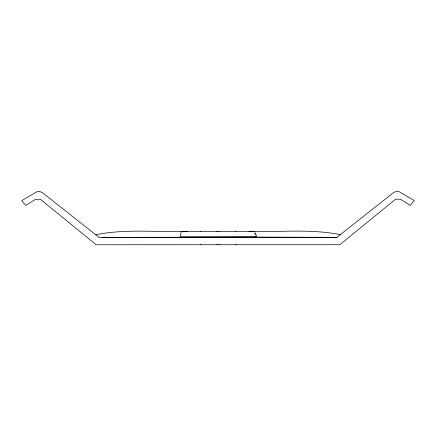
<?xml version="1.0" encoding="UTF-8"?>
<svg xmlns="http://www.w3.org/2000/svg" width="436" height="436" viewBox="0 0 436 436"><rect width="100%" height="100%" fill="white"/><g stroke="black" fill="none" stroke-linecap="round" stroke-linejoin="round"><path stroke-width="0.65" d="M256.106 236.895L256.128 234.922L255.365 232.949M180.995 232.966L180.281 234.693L180.242 236.819L256.123 236.803M336.93 237.342L393.752 192.44L396.765 191.262A5.265 5.265 0 0 1 398.613 191.382L414.2 200.5L410.303 205.416L400.482 199.208L395.572 199.208L339.835 244.71L96.187 244.77L40.428 199.29L35.518 199.29L25.702 205.503L21.8 200.593L37.382 191.464A5.265 5.265 0 0 1 39.229 191.344L42.248 192.516L99.086 237.397L336.93 237.342L334.031 237.348M181.867 231.979L183.676 231.374L252.738 231.358L254.422 231.908M95.773 234.786C125.868 228.557 156.867 232.486 187.322 231.298M102.574 237.397L256.074 237.091M248.923 231.287C279.329 232.448 310.263 228.551 340.325 234.661M255.365 237.091L333.911 237.342M235.827 231.336L235.827 231.734M235.832 244.274L235.832 244.738M219.204 231.363L219.204 231.723M219.21 244.28L219.21 244.738M217.057 231.363L217.057 231.723M217.057 244.28L217.057 244.738M200.435 231.342L200.435 231.745M200.435 244.285L200.435 244.743M180.978 232.083A6.932 2.529 -80.9 0 1 181.916 231.571M183.273 231.511A1.45 0.343 16.5 0 1 183.076 231.265M254.608 233.178A7.069 1.809 68.7 0 1 255.371 234.317M253.283 231.249A1.45 0.343 -16.5 0 1 253.087 231.494"/></g></svg>
